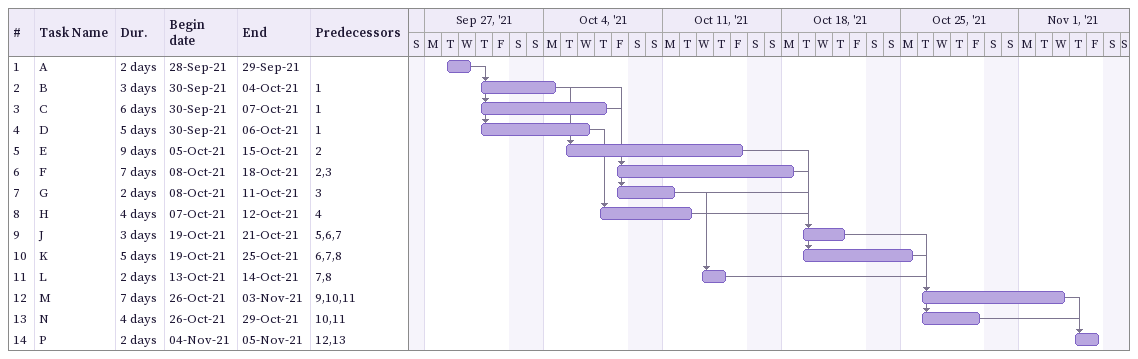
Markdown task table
| ID | Task | Duration | Start | Finish | Predecessors |
|---|---|---|---|---|---|
| 1 | A | 2d | 2021-09-28 | 2021-09-29 |  |
| 2 | B | 3d | 2021-09-30 | 2021-10-04 | 1 |
| 3 | C | 6d | 2021-09-30 | 2021-10-07 | 1 |
| 4 | D | 5d | 2021-09-30 | 2021-10-06 | 1 |
| 5 | E | 9d | 2021-10-05 | 2021-10-15 | 2 |
| 6 | F | 7d | 2021-10-08 | 2021-10-18 | 2, 3 |
| 7 | G | 2d | 2021-10-08 | 2021-10-11 | 3 |
| 8 | H | 4d | 2021-10-07 | 2021-10-12 | 4 |
| 9 | J | 3d | 2021-10-19 | 2021-10-21 | 5, 6, 7 |
| 10 | K | 5d | 2021-10-19 | 2021-10-25 | 6, 7, 8 |
| 11 | L | 2d | 2021-10-13 | 2021-10-14 | 7, 8 |
| 12 | M | 7d | 2021-10-26 | 2021-11-03 | 9, 10, 11 |
| 13 | N | 4d | 2021-10-26 | 2021-10-29 | 10, 11 |
| 14 | P | 2d | 2021-11-04 | 2021-11-05 | 12, 13 |
